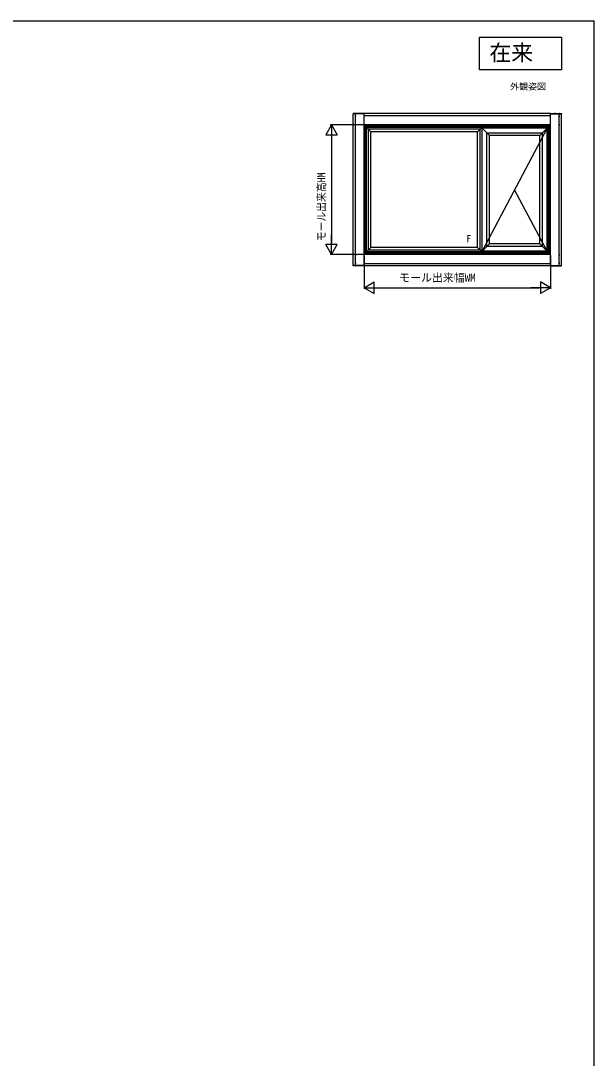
# Model space of a CAD drawing. Units: millimetres, scale not verified. Extents: x -525 to 525, y -783 to 779.
# Drawn here: x 0 to 525, y -203 to 747 of the extents above; entities that cross this region are included whole.
import ezdxf
from ezdxf.enums import TextEntityAlignment as Align

# ---------------------------------------------------------------- set-up
doc = ezdxf.new("R2010")
doc.units = ezdxf.units.MM
doc.header["$LTSCALE"] = 4
for name, color, linetype in [('0-1_USER1', 3, 'Continuous'), ('0-6_YKK_A1', 4, 'Continuous'), ('0-7_YKK_D', 6, 'Continuous'), ('0-8_YKK_ZWAK', 7, 'Continuous')]:
    doc.layers.add(name, color=color, linetype=linetype)
doc.styles.add('ＭＳ ゴシック', font='')
doc.styles.get('ＭＳ ゴシック').set_extended_font_data('MS Gothic')

msp = doc.modelspace()

# ---------------------------------------------------------------- linework, layer by layer
at = {"layer": '0-1_USER1'}
msp.add_lwpolyline([(420, 732.2), (495, 732.2), (495, 702.2), (420, 702.2)], close=True, dxfattribs=at)
at = {"layer": '0-6_YKK_A1'}
for p, q in [((304.4, 522.85), (304.4, 661.95)), ((306.25, 661.95), (304.45, 661.95)), ((306.251, 662.2), (304.451, 662.2)), ((306.17, 659.75), (307.146, 659.75)), ((306.25, 661.95), (306.35, 661.95)), ((306.251, 662.2), (306.451, 662.2)), ((306.4, 660.2), (306.322, 660.2)), ((306.322, 659.3), (306.4, 659.3)), ((306.4, 522.85), (306.4, 661.95)), ((306.4, 660.2), (306.4, 660.14)), ((306.4, 659.94), (306.4, 659.56)), ((306.4, 659.36), (306.4, 659.3)), ((314.3, 661.95), (306.45, 661.95)), ((314.299, 662.2), (306.451, 662.2)), ((306.75, 661.95), (306.75, 661.95)), ((309.95, 662.278), (309.95, 662.2)), ((310.01, 662.2), (309.95, 662.2)), ((310.59, 662.2), (310.21, 662.2)), ((310.4, 662.43), (310.4, 661.454)), ((310.85, 662.2), (310.79, 662.2)), ((310.85, 662.2), (310.85, 662.278)), ((314.3, 661.95), (314.4, 661.95)), ((314.4, 661.95), (314.399, 662.101)), ((314.4, 522.6), (314.4, 662.2)), ((485, 662.2), (314.4, 662.2)), ((485, 660.2), (314.4, 660.2)), ((485, 522.6), (485, 662.2)), ((485, 661.95), (485.001, 662.101)), ((485.1, 661.95), (485, 661.95)), ((485.1, 661.95), (492.95, 661.95)), ((485.101, 662.2), (492.949, 662.2)), ((488.55, 662.2), (488.55, 662.278)), ((488.55, 662.2), (488.61, 662.2)), ((488.81, 662.2), (489.19, 662.2)), ((489, 662.43), (489, 661.454)), ((489.39, 662.2), (489.45, 662.2)), ((489.45, 662.278), (489.45, 662.2)), ((493.23, 659.75), (492.254, 659.75)), ((492.65, 661.95), (492.65, 661.95)), ((493.149, 662.2), (492.949, 662.2)), ((493, 522.85), (493, 661.95)), ((493, 660.2), (493.078, 660.2)), ((493, 660.2), (493, 660.14)), ((493, 659.94), (493, 659.56)), ((493, 659.36), (493, 659.3)), ((493.078, 659.3), (493, 659.3)), ((493.15, 661.95), (493.05, 661.95)), ((493.149, 662.2), (494.949, 662.2)), ((493.15, 661.95), (494.95, 661.95)), ((495, 522.85), (495, 661.95)), ((306.17, 652.1), (307.146, 652.1)), ((306.4, 652.55), (306.322, 652.55)), ((306.322, 651.65), (306.4, 651.65)), ((306.4, 652.55), (306.4, 652.49)), ((306.4, 652.29), (306.4, 651.91)), ((306.4, 651.71), (306.4, 651.65)), ((485, 651.7), (314.4, 651.7)), ((320.6, 645.5), (314.4, 651.7)), ((484.2, 650.9), (315.2, 650.9)), ((315.2, 533.9), (315.2, 650.9)), ((483, 649.7), (316.4, 649.7)), ((316.4, 535.1), (316.4, 649.7)), ((482.764, 649.464), (316.636, 649.464)), ((316.636, 535.336), (316.636, 649.464)), ((318.2, 536.9), (318.2, 647.9)), ((420.5, 647.9), (318.2, 647.9)), ((418.1, 645.5), (420.5, 647.9)), ((420.5, 647.9), (421.8, 649.2)), ((420.5, 536.9), (420.5, 647.9)), ((422.4, 648.6), (421.8, 649.2)), ((481.9, 648.7), (422.4, 648.7)), ((422.4, 536.1), (422.4, 648.7)), ((481.9, 648.7), (422.4, 536.1)), ((429, 642.1), (422.4, 648.7)), ((475.3, 642.1), (481.9, 648.7)), ((481.9, 648.6), (485, 651.7)), ((481.9, 536.1), (481.9, 648.7)), ((482.764, 535.336), (482.764, 649.464)), ((483, 535.1), (483, 649.7)), ((484.2, 533.9), (484.2, 650.9)), ((493.23, 652.1), (492.254, 652.1)), ((493, 652.55), (493.078, 652.55)), ((493, 652.55), (493, 652.49)), ((493, 652.29), (493, 651.91)), ((493, 651.71), (493, 651.65)), ((493.078, 651.65), (493, 651.65)), ((320.6, 539.3), (320.6, 645.5)), ((418.1, 645.5), (320.6, 645.5)), ((418.1, 539.3), (418.1, 645.5)), ((426.6, 540.3), (426.6, 644.5)), ((426.6, 644.5), (477.7, 644.5)), ((475.3, 642.1), (429, 642.1)), ((429, 542.7), (429, 642.1)), ((475.3, 542.7), (475.3, 642.1)), ((477.7, 540.3), (477.7, 644.5)), ((481.9, 536.1), (452.15, 592.4)), ((429, 542.7), (422.4, 536.1)), ((475.3, 542.7), (429, 542.7)), ((475.3, 542.7), (481.9, 536.1)), ((306.17, 532.7), (307.146, 532.7)), ((306.322, 533.15), (306.4, 533.15)), ((306.4, 533.09), (306.4, 533.15)), ((306.4, 532.51), (306.4, 532.89)), ((320.6, 539.3), (314.4, 533.1)), ((485, 533.1), (314.4, 533.1)), ((484.2, 533.9), (315.2, 533.9)), ((483, 535.1), (316.4, 535.1)), ((482.764, 535.336), (316.636, 535.336)), ((420.5, 536.9), (318.2, 536.9)), ((418.1, 539.3), (320.6, 539.3)), ((418.1, 539.3), (420.5, 536.9)), ((420.5, 536.9), (421.8, 535.6)), ((422.4, 536.2), (421.8, 535.6)), ((481.9, 536.1), (422.4, 536.1)), ((477.7, 540.3), (426.6, 540.3)), ((485, 533.1), (481.9, 536.2)), ((493.23, 532.7), (492.254, 532.7)), ((493.078, 533.15), (493, 533.15)), ((493, 533.09), (493, 533.15)), ((493, 532.51), (493, 532.89)), ((306.25, 522.85), (304.45, 522.85)), ((306.17, 525.05), (307.146, 525.05)), ((306.25, 522.85), (306.35, 522.85)), ((306.4, 532.25), (306.322, 532.25)), ((306.322, 525.5), (306.4, 525.5)), ((306.4, 524.6), (306.322, 524.6)), ((306.4, 532.25), (306.4, 532.31)), ((306.4, 525.44), (306.4, 525.5)), ((306.4, 524.86), (306.4, 525.24)), ((306.4, 524.6), (306.4, 524.66)), ((314.3, 522.85), (306.45, 522.85)), ((306.75, 522.85), (306.75, 522.85)), ((314.3, 522.85), (314.4, 522.85)), ((314.4, 522.85), (314.399, 522.699)), ((485, 524.6), (314.4, 524.6)), ((485, 522.85), (485.001, 522.699)), ((485.1, 522.85), (485, 522.85)), ((485.1, 522.85), (492.95, 522.85)), ((493.23, 525.05), (492.254, 525.05)), ((492.65, 522.85), (492.65, 522.85)), ((493, 532.25), (493, 532.31)), ((493, 532.25), (493.078, 532.25)), ((493.078, 525.5), (493, 525.5)), ((493, 525.44), (493, 525.5)), ((493, 524.86), (493, 525.24)), ((493, 524.6), (493, 524.66)), ((493, 524.6), (493.078, 524.6)), ((493.15, 522.85), (493.05, 522.85)), ((493.15, 522.85), (494.95, 522.85)), ((306.251, 522.6), (304.451, 522.6)), ((306.251, 522.6), (306.451, 522.6)), ((314.299, 522.6), (306.451, 522.6)), ((485, 522.6), (314.4, 522.6)), ((485.101, 522.6), (492.949, 522.6)), ((493.149, 522.6), (492.949, 522.6)), ((493.149, 522.6), (494.949, 522.6))]:
    msp.add_line(p, q, dxfattribs=at)
for points in [[(304.351, 662.101), (304.35, 661.95), (304.45, 661.95)], [(306.351, 662.101), (306.35, 661.95), (306.45, 661.95)], [(493.049, 662.101), (493.05, 661.95), (492.95, 661.95)], [(495.049, 662.101), (495.05, 661.95), (494.95, 661.95)], [(304.351, 522.699), (304.35, 522.85), (304.45, 522.85)], [(306.351, 522.699), (306.35, 522.85), (306.45, 522.85)], [(493.049, 522.699), (493.05, 522.85), (492.95, 522.85)], [(495.049, 522.699), (495.05, 522.85), (494.95, 522.85)]]:
    msp.add_lwpolyline(points, dxfattribs=at)
for centre, radius, start, end in [((304.451, 662.1), 0.1, 90, 179.5), ((307.4, 659.75), 1.2, 159.64559, 200.35441), ((306.322, 660.15), 0.05, 90, 159.64559), ((306.322, 659.35), 0.05, 200.35441, 270), ((306.451, 662.1), 0.1, 90, 179.5), ((310, 662.278), 0.05, 110.35441, 180), ((310.4, 661.2), 1.2, 69.64559, 110.35441), ((310.8, 662.278), 0.05, 0, 69.64559), ((314.299, 662.1), 0.1, 0.5, 90), ((485.101, 662.1), 0.1, 90, 179.5), ((488.6, 662.278), 0.05, 110.35441, 180), ((489, 661.2), 1.2, 69.64559, 110.35441), ((489.4, 662.278), 0.05, 0, 69.64559), ((492.949, 662.1), 0.1, 0.5, 90), ((493.078, 660.15), 0.05, 20.35441, 90), ((493.078, 659.35), 0.05, 270, 339.64559), ((492, 659.75), 1.2, 339.64559, 20.35441), ((494.949, 662.1), 0.1, 0.5, 90), ((307.4, 652.1), 1.2, 159.64559, 200.35441), ((306.322, 652.5), 0.05, 90, 159.64559), ((306.322, 651.7), 0.05, 200.35441, 270), ((493.078, 652.5), 0.05, 20.35441, 90), ((493.078, 651.7), 0.05, 270, 339.64559), ((492, 652.1), 1.2, 339.64559, 20.35441), ((307.4, 532.7), 1.2, 159.64559, 200.35441), ((306.322, 533.1), 0.05, 90, 159.64559), ((493.078, 533.1), 0.05, 20.35441, 90), ((492, 532.7), 1.2, 339.64559, 20.35441), ((307.4, 525.05), 1.2, 159.64559, 200.35441), ((306.322, 532.3), 0.05, 200.35441, 270), ((306.322, 525.45), 0.05, 90, 159.64559), ((306.322, 524.65), 0.05, 200.35441, 270), ((493.078, 532.3), 0.05, 270, 339.64559), ((493.078, 525.45), 0.05, 20.35441, 90), ((493.078, 524.65), 0.05, 270, 339.64559), ((492, 525.05), 1.2, 339.64559, 20.35441), ((304.451, 522.7), 0.1, 180.5, 270), ((306.451, 522.7), 0.1, 180.5, 270), ((314.299, 522.7), 0.1, 270, 359.5), ((485.101, 522.7), 0.1, 180.5, 270), ((492.949, 522.7), 0.1, 270, 359.5), ((494.949, 522.7), 0.1, 270, 359.5)]:
    msp.add_arc(centre, radius, start, end, dxfattribs=at)
at = {"layer": '0-7_YKK_D'}
for p, q in [((284.4, 651.7), (279.15, 642.607)), ((313.4, 651.7), (283.4, 651.7)), ((284.4, 651.7), (289.65, 642.607)), ((284.4, 651.7), (284.4, 633.513)), ((279.15, 642.607), (289.65, 642.607)), ((284.4, 641.2), (284.4, 543.6)), ((284.4, 533.1), (279.15, 542.193)), ((289.65, 542.193), (279.15, 542.193)), ((284.4, 533.1), (284.4, 551.287)), ((284.4, 533.1), (289.65, 542.193)), ((313.4, 533.1), (283.4, 533.1)), ((314.4, 532.1), (314.4, 501.6)), ((485, 532.1), (485, 501.6)), ((314.4, 502.6), (323.493, 507.85)), ((323.493, 497.35), (323.493, 507.85)), ((485, 502.6), (475.907, 507.85)), ((475.907, 507.85), (475.907, 497.35)), ((314.4, 502.6), (323.493, 497.35)), ((314.4, 502.6), (332.587, 502.6)), ((324.9, 502.6), (474.5, 502.6)), ((485, 502.6), (466.813, 502.6)), ((485, 502.6), (475.907, 497.35))]:
    msp.add_line(p, q, dxfattribs=at)
at = {"layer": '0-8_YKK_ZWAK'}
msp.add_line((-525, 747.2), (525, 747.2), dxfattribs=at)
msp.add_lwpolyline([(-525, -782.8), (525, -782.8), (525, 747.2)], dxfattribs=at)

# ---------------------------------------------------------------- texts
at = {"layer": '0-1_USER1', "style": 'ＭＳ ゴシック'}
for s, height, p in [('在来', 14.66, (429, 706.2)), ('外観姿図', 5.865, (448, 682.2))]:
    msp.add_text(s, height=height, dxfattribs=at).set_placement(p, align=Align.BOTTOM_LEFT)
at = {"layer": '0-6_YKK_A1', "style": 'ＭＳ ゴシック'}
msp.add_text('F', height=6.598, dxfattribs=at).set_placement((408, 542.2), align=Align.BOTTOM_LEFT)
at = {"layer": '0-7_YKK_D', "style": 'ＭＳ ゴシック', "width": 0.9}
msp.add_text('モール出来高HM', height=7.331, rotation=90, dxfattribs=at).set_placement((281.093, 545.124), align=Align.BOTTOM_LEFT)
at = {"layer": '0-7_YKK_D', "style": 'ＭＳ ゴシック'}
msp.add_text('モール出来幅WM', height=7.331, dxfattribs=at).set_placement((346.433, 505.907), align=Align.BOTTOM_LEFT)

doc.saveas('drawing.dxf')
